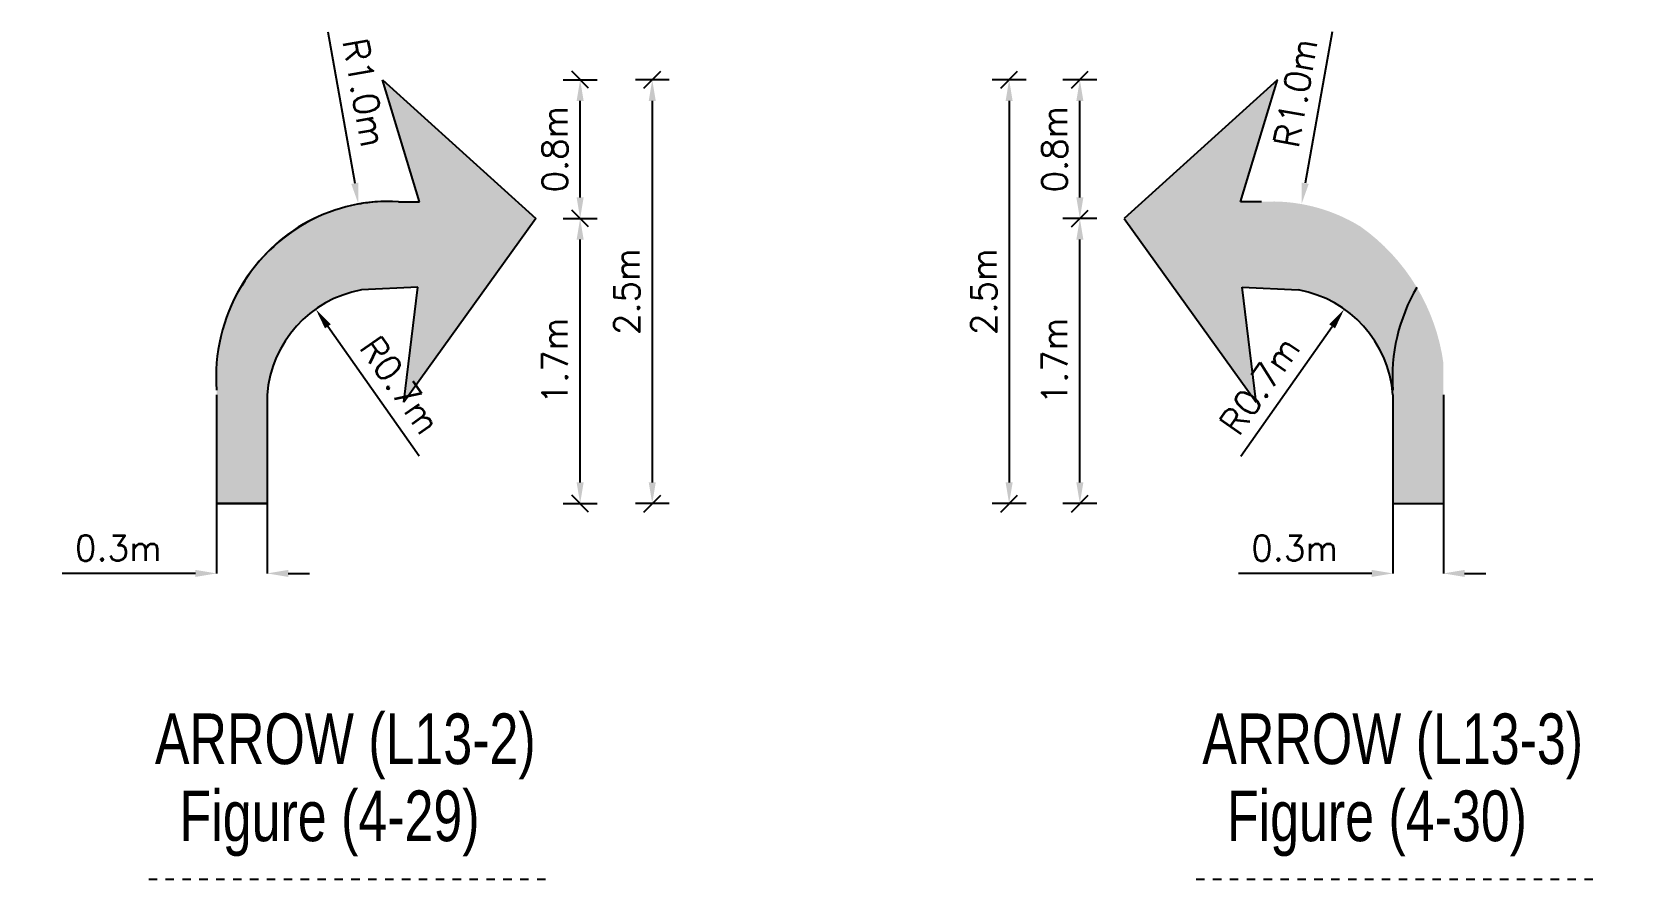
# Model space of a CAD drawing. Header units: metres. Extents: x 427982 to 431722, y 2905273 to 2906993.
# Drawn here: x 428557.5 to 428746.6, y 2906122.4 to 2906222.7 of the extents above; entities that cross this region are included whole.
import ezdxf

# ---------------------------------------------------------------- set-up
doc = ezdxf.new("R2010")
doc.units = ezdxf.units.M
doc.linetypes.add('TI-620 150-200', pattern=[2, 1, -1])
doc.layers.add('6_HAHI_Hatch Details 1.1', color=7, linetype='Continuous')
doc.layers.add('TI-DETAILS', color=7, linetype='Continuous')
doc.styles.add('DIM', font='simplex.shx')
doc.styles.add('JEREC', font='swisscl.ttf')
doc.dimstyles.new('trfic', dxfattribs={"dimtxt": 3, "dimasz": 2.5, "dimexe": 0, "dimexo": 0, "dimgap": 1.5, "dimtad": 1, "dimdec": 1, "dimlfac": 0.05, "dimzin": 1, "dimdsep": 46, "dimtxsty": 'DIM', "dimcen": 0, "dimadec": 0, "dimazin": 0, "dimtfac": 1, "dimtdec": 1, "dimtofl": 0, "dimtmove": 0, "dimatfit": 3, "dimfxl": 1, "dimtolj": 1, "dimtzin": 0, "dimarcsym": 0})

# ---------------------------------------------------------------- blocks, each defined once
blk = doc.blocks.new('*D33')
at = {"color": 0, "lineweight": -2, "transparency": 16777216}
for p, q in [((428579.3930033211, 2906166.85616251), (428579.3930033211, 2906158.584566731)), ((428585.3930033212, 2906166.85616251), (428585.3930033212, 2906158.584566731)), ((428576.8930033212, 2906158.584566731), (428561.1072890354, 2906158.584566731)), ((428587.8930033212, 2906158.584566731), (428590.3930033213, 2906158.584566731))]:
    blk.add_line(p, q, dxfattribs=at)
at = {"color": 0, "transparency": 16777216}
for points in [[(428576.8930033212, 2906159.001233397), (428576.8930033212, 2906158.167900065), (428579.3930033211, 2906158.584566731)], [(428587.8930033212, 2906159.001233397), (428587.8930033212, 2906158.167900065), (428585.3930033212, 2906158.584566731)]]:
    blk.add_solid(points, dxfattribs=at)
at = {"layer": 'Defpoints', "color": 0, "transparency": 16777216}
for p in [(428579.3930033211, 2906166.85616251), (428585.3930033212, 2906166.85616251), (428579.3930033211, 2906158.584566731)]:
    blk.add_point(p, dxfattribs=at)
at = {"color": 0, "transparency": 16777216, "insert": (428567.7501461782, 2906161.584566731), "char_height": 3, "attachment_point": 5, "style": 'DIM'}
blk.add_mtext('\\A1;0.3m', dxfattribs=at)
blk = doc.blocks.new('*D34')
at = {"layer": 'Defpoints', "color": 0, "transparency": 16777216}
for p in [(428622.4684235137, 2906200.626755345), (428622.4684235156, 2906200.626755345), (428622.4684235143, 2906166.856162512)]:
    blk.add_point(p, dxfattribs=at)
at = {"layer": 'TI-DETAILS', "color": 0, "lineweight": -2, "transparency": 16777216}
blk.add_line((428622.4684235156, 2906169.356162512), (428622.4684235156, 2906198.126755345), dxfattribs=at)
at = {"layer": 'TI-DETAILS', "color": 0, "transparency": 16777216}
for points in [[(428622.0517568489, 2906198.126755345), (428622.8850901823, 2906198.126755345), (428622.4684235156, 2906200.626755345)], [(428622.0517568489, 2906169.356162512), (428622.8850901823, 2906169.356162512), (428622.4684235156, 2906166.856162512)]]:
    blk.add_solid(points, dxfattribs=at)
at = {"layer": 'TI-DETAILS', "color": 0, "transparency": 16777216, "insert": (428619.4684235162, 2906183.741458928), "char_height": 3, "attachment_point": 5, "rotation": 90, "style": 'DIM'}
blk.add_mtext('\\A1;1.7m', dxfattribs=at)
blk = doc.blocks.new('*D35')
at = {"layer": 'Defpoints', "color": 0, "transparency": 16777216}
for p in [(428622.4684235146, 2906217.056019477), (428622.468423516, 2906217.056019477), (428622.4684235137, 2906200.626755345)]:
    blk.add_point(p, dxfattribs=at)
at = {"layer": 'TI-DETAILS', "color": 0, "lineweight": -2, "transparency": 16777216}
blk.add_line((428622.468423516, 2906203.126755345), (428622.468423516, 2906214.556019477), dxfattribs=at)
at = {"layer": 'TI-DETAILS', "color": 0, "transparency": 16777216}
for points in [[(428622.0517568493, 2906214.556019477), (428622.8850901827, 2906214.556019477), (428622.468423516, 2906217.056019477)], [(428622.0517568493, 2906203.126755345), (428622.8850901827, 2906203.126755345), (428622.468423516, 2906200.626755345)]]:
    blk.add_solid(points, dxfattribs=at)
at = {"layer": 'TI-DETAILS', "color": 0, "transparency": 16777216, "insert": (428619.4684235168, 2906208.841387411), "char_height": 3, "attachment_point": 5, "rotation": 90, "style": 'DIM'}
blk.add_mtext('\\A1;0.8m', dxfattribs=at)
blk = doc.blocks.new('*D38')
at = {"layer": 'Defpoints', "color": 0, "transparency": 16777216}
for p in [(428591.1464645756, 2906189.890410344), (428598.9959829042, 2906178.734793227)]:
    blk.add_point(p, dxfattribs=at)
at = {"layer": 'TI-DETAILS', "color": 0, "lineweight": -2, "transparency": 16777216}
blk.add_line((428603.3954901241, 2906172.48227989), (428592.5851085155, 2906187.845831264), dxfattribs=at)
at = {"layer": 'TI-DETAILS', "color": 0, "transparency": 16777216}
blk.add_solid([(428592.9258716956, 2906188.085605253), (428592.2443453355, 2906187.606057274), (428591.1464645756, 2906189.890410344)], dxfattribs=at)
at = {"layer": 'TI-DETAILS', "color": 0, "transparency": 16777216, "insert": (428601.1631161861, 2906180.868138764), "char_height": 3, "attachment_point": 5, "rotation": 305.13168282387574, "style": 'DIM'}
blk.add_mtext('\\A1;R0.7m', dxfattribs=at)
blk = doc.blocks.new('*D36')
at = {"color": 0, "lineweight": -2, "transparency": 16777216}
blk.add_line((428631.0076124229, 2906214.556019478), (428631.0076124229, 2906169.356162512), dxfattribs=at)
at = {"color": 0, "transparency": 16777216}
for points in [[(428630.5909457563, 2906214.556019478), (428631.4242790896, 2906214.556019478), (428631.0076124229, 2906217.056019478)], [(428630.5909457563, 2906169.356162512), (428631.4242790896, 2906169.356162512), (428631.0076124229, 2906166.856162512)]]:
    blk.add_solid(points, dxfattribs=at)
at = {"layer": 'Defpoints', "color": 0, "transparency": 16777216}
for p in [(428631.0076124208, 2906217.056019478), (428631.0076124212, 2906166.856162512), (428631.0076124229, 2906166.856162512)]:
    blk.add_point(p, dxfattribs=at)
at = {"color": 0, "transparency": 16777216, "insert": (428628.0076124237, 2906191.956090995), "char_height": 3, "attachment_point": 5, "rotation": 90, "style": 'DIM'}
blk.add_mtext('\\A1;2.5m', dxfattribs=at)
blk = doc.blocks.new('*D37')
at = {"layer": 'Defpoints', "color": 0, "transparency": 16777216}
for p in [(428596.2059305435, 2906202.329697506), (428599.7100903379, 2906182.639068656)]:
    blk.add_point(p, dxfattribs=at)
at = {"layer": 'TI-DETAILS', "color": 0, "lineweight": -2, "transparency": 16777216}
blk.add_line((428592.5766221867, 2906222.723563091), (428595.7679105694, 2906204.791026111), dxfattribs=at)
blk.add_arc((428599.7100903379, 2906182.639068656), 20.00000000931323, 93.58995618145443, 100.0907620426953, dxfattribs=at)
at = {"layer": 'TI-DETAILS', "color": 0, "transparency": 16777216}
blk.add_solid([(428596.1781320035, 2906204.86402944), (428595.3576891351, 2906204.718022782), (428596.2059305435, 2906202.329697506)], dxfattribs=at)
at = {"layer": 'TI-DETAILS', "color": 0, "transparency": 16777216, "insert": (428596.9068507168, 2906215.513582873), "char_height": 3, "attachment_point": 5, "rotation": 280.0907620426258, "style": 'DIM'}
blk.add_mtext('\\A1;R1.0m', dxfattribs=at)
blk = doc.blocks.new('*D39')
at = {"layer": 'Defpoints', "color": 0, "transparency": 16777216}
for p in [(428681.6590035414, 2906200.626755345), (428681.6590035416, 2906200.626755345), (428681.6590035407, 2906166.856162512)]:
    blk.add_point(p, dxfattribs=at)
at = {"layer": 'TI-DETAILS', "color": 0, "lineweight": -2, "transparency": 16777216}
blk.add_line((428681.6590035416, 2906169.356162512), (428681.6590035416, 2906198.126755345), dxfattribs=at)
at = {"layer": 'TI-DETAILS', "color": 0, "transparency": 16777216}
for points in [[(428681.242336875, 2906198.126755345), (428682.0756702083, 2906198.126755345), (428681.6590035416, 2906200.626755345)], [(428681.242336875, 2906169.356162512), (428682.0756702083, 2906169.356162512), (428681.6590035416, 2906166.856162512)]]:
    blk.add_solid(points, dxfattribs=at)
at = {"layer": 'TI-DETAILS', "color": 0, "transparency": 16777216, "insert": (428678.6590035423, 2906183.741458928), "char_height": 3, "attachment_point": 5, "rotation": 90, "style": 'DIM'}
blk.add_mtext('\\A1;1.7m', dxfattribs=at)
blk = doc.blocks.new('*D40')
at = {"layer": 'Defpoints', "color": 0, "transparency": 16777216}
for p in [(428681.6590035406, 2906217.056019477), (428681.6590035412, 2906217.056019477), (428681.6590035414, 2906200.626755345)]:
    blk.add_point(p, dxfattribs=at)
at = {"layer": 'TI-DETAILS', "color": 0, "lineweight": -2, "transparency": 16777216}
blk.add_line((428681.6590035412, 2906203.126755345), (428681.6590035412, 2906214.556019477), dxfattribs=at)
at = {"layer": 'TI-DETAILS', "color": 0, "transparency": 16777216}
for points in [[(428681.2423368745, 2906214.556019477), (428682.0756702079, 2906214.556019477), (428681.6590035412, 2906217.056019477)], [(428681.2423368745, 2906203.126755345), (428682.0756702079, 2906203.126755345), (428681.6590035412, 2906200.626755345)]]:
    blk.add_solid(points, dxfattribs=at)
at = {"layer": 'TI-DETAILS', "color": 0, "transparency": 16777216, "insert": (428678.6590035418, 2906208.841387411), "char_height": 3, "attachment_point": 5, "rotation": 90, "style": 'DIM'}
blk.add_mtext('\\A1;0.8m', dxfattribs=at)
blk = doc.blocks.new('*D43')
at = {"layer": 'Defpoints', "color": 0, "transparency": 16777216}
for p in [(428712.9809624797, 2906189.890410341), (428705.1314441506, 2906178.734793228)]:
    blk.add_point(p, dxfattribs=at)
at = {"layer": 'TI-DETAILS', "color": 0, "lineweight": -2, "transparency": 16777216}
blk.add_line((428700.73193693, 2906172.482279891), (428711.5423185392, 2906187.845831261), dxfattribs=at)
at = {"layer": 'TI-DETAILS', "color": 0, "transparency": 16777216}
blk.add_solid([(428711.2015553594, 2906188.085605251), (428711.8830817193, 2906187.606057272), (428712.9809624797, 2906189.890410341)], dxfattribs=at)
at = {"layer": 'TI-DETAILS', "color": 0, "transparency": 16777216, "insert": (428702.9643108689, 2906180.868138764), "char_height": 3, "attachment_point": 5, "rotation": 54.868317168570925, "style": 'DIM'}
blk.add_mtext('\\A1;R0.7m', dxfattribs=at)
blk = doc.blocks.new('*D44')
at = {"layer": 'Defpoints', "color": 0, "transparency": 16777216}
for p in [(428707.9214965118, 2906202.329697505), (428704.4173367172, 2906182.639068653)]:
    blk.add_point(p, dxfattribs=at)
at = {"layer": 'TI-DETAILS', "color": 0, "lineweight": -2, "transparency": 16777216}
blk.add_line((428711.5508048684, 2906222.72356309), (428708.3595164859, 2906204.791026109), dxfattribs=at)
at = {"layer": 'TI-DETAILS', "color": 0, "transparency": 16777216}
blk.add_solid([(428707.9492950517, 2906204.864029439), (428708.7697379202, 2906204.718022781), (428707.9214965118, 2906202.329697505)], dxfattribs=at)
at = {"layer": 'TI-DETAILS', "color": 0, "transparency": 16777216, "insert": (428707.2205763386, 2906215.513582871), "char_height": 3, "attachment_point": 5, "rotation": 79.9092379576775, "style": 'DIM'}
blk.add_mtext('\\A1;R1.0m', dxfattribs=at)
blk = doc.blocks.new('*D41')
at = {"color": 0, "lineweight": -2, "transparency": 16777216}
blk.add_line((428673.2843990566, 2906214.556019478), (428673.2843990566, 2906169.356162512), dxfattribs=at)
at = {"color": 0, "transparency": 16777216}
for points in [[(428672.86773239, 2906214.556019478), (428673.7010657233, 2906214.556019478), (428673.2843990566, 2906217.056019478)], [(428672.86773239, 2906169.356162512), (428673.7010657233, 2906169.356162512), (428673.2843990566, 2906166.856162512)]]:
    blk.add_solid(points, dxfattribs=at)
at = {"layer": 'Defpoints', "color": 0, "transparency": 16777216}
for p in [(428673.2843990553, 2906217.056019478), (428673.2843990555, 2906166.856162512), (428673.2843990566, 2906166.856162512)]:
    blk.add_point(p, dxfattribs=at)
at = {"color": 0, "transparency": 16777216, "insert": (428670.2843990574, 2906191.956090995), "char_height": 3, "attachment_point": 5, "rotation": 90, "style": 'DIM'}
blk.add_mtext('\\A1;2.5m', dxfattribs=at)
blk = doc.blocks.new('*D42')
at = {"color": 0, "lineweight": -2, "transparency": 16777216}
for p, q in [((428718.7344237333, 2906166.85616251), (428718.7344237333, 2906158.584566731)), ((428724.7344237334, 2906166.85616251), (428724.7344237334, 2906158.584566731)), ((428716.2344237333, 2906158.584566731), (428700.4487094475, 2906158.584566731)), ((428727.2344237334, 2906158.584566731), (428729.7344237333, 2906158.584566731))]:
    blk.add_line(p, q, dxfattribs=at)
at = {"color": 0, "transparency": 16777216}
for points in [[(428716.2344237333, 2906159.001233397), (428716.2344237333, 2906158.167900065), (428718.7344237333, 2906158.584566731)], [(428727.2344237334, 2906159.001233397), (428727.2344237334, 2906158.167900065), (428724.7344237334, 2906158.584566731)]]:
    blk.add_solid(points, dxfattribs=at)
at = {"layer": 'Defpoints', "color": 0, "transparency": 16777216}
for p in [(428718.7344237333, 2906166.85616251), (428724.7344237334, 2906166.85616251), (428718.7344237333, 2906158.584566731)]:
    blk.add_point(p, dxfattribs=at)
at = {"color": 0, "transparency": 16777216, "insert": (428707.0915665904, 2906161.584566731), "char_height": 3, "attachment_point": 5, "style": 'DIM'}
blk.add_mtext('\\A1;0.3m', dxfattribs=at)

msp = doc.modelspace()

# ---------------------------------------------------------------- hatches: boundary and pattern name
at = {"layer": '6_HAHI_Hatch Details 1.1'}
h = msp.add_hatch(color=256, dxfattribs=at)
h.dxf.hatch_style = 1
h.paths.add_polyline_path([(428561.2087359766, 2906173.527246797), (428569.7172872797, 2906185.619471639), (428566.0370449361, 2906188.209030732), (428557.5284936331, 2906176.116805889)], flags=25)
h.paths.add_polyline_path([(428595.0687193625, 2906185.619471639), (428603.5772706657, 2906173.527246797), (428607.2575130093, 2906176.116805889), (428598.7489617061, 2906188.209030732)], flags=25)
edge = h.paths.add_edge_path()
edge.add_arc((428600.3531816127, 2906181.817262951), 21.01511343800174, 175.8562689811554, 184.1437310201222)
edge.add_line((428579.3930033211, 2906180.298737744), (428579.3930033212, 2906166.856162511))
edge.add_line((428579.3930033212, 2906166.856162511), (428585.3930033213, 2906166.856162511))
edge.add_line((428585.3930033213, 2906166.856162511), (428585.3930033212, 2906179.74557391))
edge.add_arc((428598.9959829024, 2906178.734793229), 13.64048133574331, 100.25664360703291, 175.7503992788477, ccw=False)
edge.add_line((428596.5671908977, 2906192.157300463), (428603.2511684456, 2906192.475288904))
edge.add_line((428603.2511684456, 2906192.475288904), (428601.5746124927, 2906178.85230551))
edge.add_line((428601.5746124927, 2906178.85230551), (428617.2224790711, 2906200.626755344))
edge.add_line((428617.2224790711, 2906200.626755344), (428599.0403762246, 2906217.056019476))
edge.add_line((428599.0403762246, 2906217.056019476), (428603.4567431542, 2906202.599823055))
edge.add_line((428603.4567431542, 2906202.599823055), (428600.9624016728, 2906202.599823055))
edge.add_arc((428599.7100903374, 2906182.639068652), 20.00000000035539, 86.41004381871223, 149.9804045751539)
edge.add_arc((428565.0757672928, 2906182.63898232), 20.00017221489184, 30.01959600025976, 30.16187357748754)
edge.add_arc((428600.3531823355, 2906181.817272765), 21.01511344977062, 148.8500481199955, 175.8562958113367)
h = msp.add_hatch(color=256, dxfattribs=at)
h.dxf.hatch_style = 1
edge = h.paths.add_edge_path()
edge.add_line((428579.3930033211, 2906180.298737744), (428579.3930033212, 2906166.856162511))
edge.add_line((428579.3930033212, 2906166.856162511), (428585.3930033213, 2906166.856162511))
edge.add_line((428585.3930033213, 2906166.856162511), (428585.3930033212, 2906179.74557391))
edge.add_arc((428598.9959829024, 2906178.734793229), 13.64048133574331, 100.25664360703291, 175.7503992788477, ccw=False)
edge.add_line((428596.5671908977, 2906192.157300463), (428603.2511684456, 2906192.475288904))
edge.add_line((428603.2511684456, 2906192.475288904), (428601.5746124927, 2906178.85230551))
edge.add_line((428601.5746124927, 2906178.85230551), (428617.2224790711, 2906200.626755344))
edge.add_line((428617.2224790711, 2906200.626755344), (428599.0403762246, 2906217.056019476))
edge.add_line((428599.0403762246, 2906217.056019476), (428603.4567431542, 2906202.599823055))
edge.add_line((428603.4567431542, 2906202.599823055), (428600.9624016728, 2906202.599823055))
edge.add_arc((428599.7100903374, 2906182.639068652), 20.00000000035539, 86.41004381871223, 149.9804045751539)
edge.add_arc((428565.0757672928, 2906182.63898232), 20.00017221489184, 30.01959600025976, 30.16187357748754)
edge.add_arc((428600.3531823355, 2906181.817272765), 21.01511344977062, 148.8500481199955, 175.8562958113367)
edge.add_arc((428600.3531816127, 2906181.817262951), 21.01511343800174, 175.8562689811554, 184.1437310201222)
h = msp.add_hatch(color=256, dxfattribs=at)
h.dxf.hatch_style = 1
edge = h.paths.add_edge_path()
edge.add_arc((428701.1611841454, 2906180.258392222), 23.78506033419725, 7.652310452931476, 54.63897532703852)
edge.add_arc((428704.4173367159, 2906182.639068651), 20.00000000207162, 58.30181720910867, 93.5899561774587)
edge.add_line((428703.1650253817, 2906202.599823055), (428700.6706839004, 2906202.599823055))
edge.add_line((428700.6706839004, 2906202.599823055), (428705.08705083, 2906217.056019476))
edge.add_line((428705.08705083, 2906217.056019476), (428686.9049479834, 2906200.626755344))
edge.add_line((428686.9049479834, 2906200.626755344), (428702.552814562, 2906178.85230551))
edge.add_line((428702.552814562, 2906178.85230551), (428700.8762586091, 2906192.475288904))
edge.add_line((428700.8762586091, 2906192.475288904), (428707.5602361574, 2906192.157300463))
edge.add_arc((428705.1314441506, 2906178.734793227), 13.64048133751512, 4.249600726478775, 79.74335638559143, ccw=False)
edge.add_line((428718.7344237334, 2906179.74557391), (428718.7344237334, 2906166.856162511))
edge.add_line((428718.7344237334, 2906166.856162511), (428724.7344237335, 2906166.856162511))
edge.add_line((428724.7344237335, 2906166.856162511), (428724.7344237335, 2906183.425641884))
h = msp.add_hatch(color=256, dxfattribs=at)
h.dxf.hatch_style = 1
h.paths.add_polyline_path([(428700.5501563888, 2906173.527246797), (428709.0587076918, 2906185.619471639), (428705.3784653482, 2906188.209030732), (428696.8699140451, 2906176.116805889)], flags=25)
h.paths.add_polyline_path([(428734.4101397747, 2906185.619471639), (428742.9186910778, 2906173.527246797), (428746.5989334214, 2906176.116805889), (428738.0903821182, 2906188.209030732)], flags=25)
edge = h.paths.add_edge_path()
edge.add_arc((428701.1611841445, 2906180.258392221), 23.78506033508231, 7.652310451539665, 54.63897532391057)
edge.add_arc((428704.4173367159, 2906182.639068651), 20.00000000207162, 58.30181720686392, 93.5899561774587)
edge.add_line((428703.1650253817, 2906202.599823055), (428700.6706839004, 2906202.599823055))
edge.add_line((428700.6706839004, 2906202.599823055), (428705.08705083, 2906217.056019476))
edge.add_line((428705.08705083, 2906217.056019476), (428686.9049479834, 2906200.626755344))
edge.add_line((428686.9049479834, 2906200.626755344), (428702.552814562, 2906178.85230551))
edge.add_line((428702.552814562, 2906178.85230551), (428700.8762586091, 2906192.475288904))
edge.add_line((428700.8762586091, 2906192.475288904), (428707.5602361574, 2906192.157300463))
edge.add_arc((428705.1314441506, 2906178.734793227), 13.64048133751512, 4.249600726478775, 79.74335638559143, ccw=False)
edge.add_line((428718.7344237334, 2906179.74557391), (428718.7344237334, 2906166.856162511))
edge.add_line((428718.7344237334, 2906166.856162511), (428724.7344237335, 2906166.856162511))
edge.add_line((428724.7344237335, 2906166.856162511), (428724.7344237335, 2906183.425641883))

# ---------------------------------------------------------------- linework, layer by layer
for centre, start in [((428600.3531816279, 2906181.817262951), 114.9790228948558), ((428739.69460204, 2906181.817262951), 149.5618028064907)]:
    msp.add_arc(centre, 21.01511345324839, start, 184.1437310107978)
at = {"layer": 'TI-DETAILS'}
for p, q in [((428599.0403762246, 2906217.056019476), (428617.2224790711, 2906200.626755344)), ((428603.4567431542, 2906202.599823055), (428599.0403762246, 2906217.056019476)), ((428705.08705083, 2906217.056019476), (428686.9049479834, 2906200.626755344)), ((428700.6706839004, 2906202.599823055), (428705.08705083, 2906217.056019476)), ((428600.9624016737, 2906202.599823055), (428603.4567431542, 2906202.599823055)), ((428703.1650253808, 2906202.599823055), (428700.6706839004, 2906202.599823055)), ((428617.2224790711, 2906200.626755344), (428601.5746124927, 2906178.85230551)), ((428686.9049479834, 2906200.626755344), (428702.552814562, 2906178.85230551)), ((428603.2511684456, 2906192.475288904), (428596.5672554449, 2906192.157303534)), ((428601.5746124927, 2906178.85230551), (428603.2511684456, 2906192.475288904)), ((428702.552814562, 2906178.85230551), (428700.8762586091, 2906192.475288904)), ((428700.8762586091, 2906192.475288904), (428707.5601716098, 2906192.157303534)), ((428579.3930033213, 2906179.74557391), (428579.3930033212, 2906166.856162511)), ((428585.3930033212, 2906179.74557391), (428585.3930033213, 2906166.856162511)), ((428718.7344237334, 2906179.74557391), (428718.7344237334, 2906166.856162511)), ((428724.7344237334, 2906179.74557391), (428724.7344237335, 2906166.856162511)), ((428579.3930033212, 2906166.856162511), (428585.3930033212, 2906166.856162511)), ((428585.3930033213, 2906166.856162511), (428579.3930033213, 2906166.856162511)), ((428718.7344237334, 2906166.856162511), (428724.7344237334, 2906166.856162511))]:
    msp.add_line(p, q, dxfattribs=at)
at = {"layer": 'TI-DETAILS', "color": 7}
for p, q in [((428620.4684235155, 2906217.056019476), (428624.4684235155, 2906217.056019476)), ((428633.0076124206, 2906217.056019478), (428629.0076124206, 2906217.056019478)), ((428675.2843990551, 2906217.056019478), (428671.284399055, 2906217.056019478)), ((428683.6590035391, 2906217.056019476), (428679.6590035391, 2906217.056019476)), ((428620.4684235151, 2906200.626755344), (428624.4684235152, 2906200.626755344)), ((428683.6590035394, 2906200.626755344), (428679.6590035395, 2906200.626755344)), ((428620.4684235147, 2906166.856162511), (428624.4684235146, 2906166.856162511)), ((428633.0076124206, 2906166.856162512), (428629.0076124206, 2906166.856162512)), ((428675.2843990551, 2906166.856162512), (428671.284399055, 2906166.856162512)), ((428683.6590035399, 2906166.856162511), (428679.6590035399, 2906166.856162511))]:
    msp.add_line(p, q, dxfattribs=at)
at = {"layer": 'TI-DETAILS', "color": 0, "linetype": 'ByBlock', "lineweight": -2}
for p, q in [((428623.4684235155, 2906216.056019476), (428621.4684235154, 2906218.056019477)), ((428630.0076124207, 2906216.056019477), (428632.0076124207, 2906218.056019477)), ((428672.2843990551, 2906216.056019477), (428674.2843990551, 2906218.056019477)), ((428680.6590035391, 2906216.056019476), (428682.6590035391, 2906218.056019477)), ((428623.4684235152, 2906199.626755344), (428621.4684235151, 2906201.626755344)), ((428680.6590035395, 2906199.626755344), (428682.6590035395, 2906201.626755344)), ((428623.4684235147, 2906165.856162511), (428621.4684235146, 2906167.856162511)), ((428630.0076124207, 2906165.856162512), (428632.0076124207, 2906167.856162512)), ((428672.2843990551, 2906165.856162512), (428674.2843990551, 2906167.856162512)), ((428680.6590035399, 2906165.856162511), (428682.6590035399, 2906167.856162511))]:
    msp.add_line(p, q, dxfattribs=at)
at = {"layer": 'TI-DETAILS', "linetype": 'TI-620 150-200'}
for p, q in [((428571.3578666046, 2906122.375109736), (428618.7628782321, 2906122.375109736)), ((428695.4273536002, 2906122.375109736), (428742.8323652276, 2906122.375109736))]:
    msp.add_line(p, q, dxfattribs=at)
at = {"layer": 'TI-DETAILS'}
for centre, radius, start, end in [((428599.7100903374, 2906182.639068653), 20, 86.41004381854555, 149.9804045768796), ((428565.0759163051, 2906182.639068653), 20, 30.01959542312042, 30.16185963503358), ((428598.995982904, 2906178.734793228), 13.64048133737002, 100.2563745079822, 175.7503992463552), ((428705.1314441507, 2906178.734793228), 13.64048133737002, 4.249600753644802, 79.74362549201776)]:
    msp.add_arc(centre, radius, start, end, dxfattribs=at)

# ---------------------------------------------------------------- texts
at = {"layer": 'TI-DETAILS', "linetype": 'TI-620 150-200', "style": 'JEREC'}
for s, p in [('ARROW (L13-2)', (428572.0950275227, 2906135.990490124)), ('ARROW (L13-3)', (428696.1645145183, 2906135.990490124)), ('Figure (4-29)', (428575.0091091625, 2906126.865840006)), ('Figure (4-30)', (428699.0785961581, 2906126.865840006))]:
    msp.add_text(s, height=6, dxfattribs=at).set_placement(p)

# ---------------------------------------------------------------- dimensions: what is measured, and where the dimension line sits
for base, p1, p2, picture, middle in [((428631.0076124229, 2906166.856162512), (428631.0076124206, 2906217.056019477), (428631.0076124208, 2906166.856162511), '*D36', (428628.0076124237, 2906191.956090995)), ((428673.2843990566, 2906166.856162512), (428673.284399055, 2906217.056019477), (428673.2843990553, 2906166.856162511), '*D41', (428670.2843990574, 2906191.956090995))]:
    dim = msp.add_linear_dim(base=base, p1=p1, p2=p2, angle=90, dimstyle='trfic', override={"dimpost": 'm'})
    dim.commit()
    dim.dimension.update_dxf_attribs({"geometry": picture, "text_midpoint": middle})
for base, p1, p2, picture, middle in [((428579.3930033211, 2906158.584566731), (428585.3930033212, 2906166.85616251), (428579.3930033211, 2906166.85616251), '*D33', (428567.7501461782, 2906161.584566731)), ((428718.7344237333, 2906158.584566731), (428724.7344237334, 2906166.85616251), (428718.7344237333, 2906166.85616251), '*D42', (428707.0915665904, 2906161.584566731))]:
    dim = msp.add_linear_dim(base=base, p1=p1, p2=p2, dimstyle='trfic', override={"dimpost": 'm'})
    dim.commit()
    dim.dimension.update_dxf_attribs({"geometry": picture, "text_midpoint": middle})
at = {"layer": 'TI-DETAILS', "color": 0}
for center, mpoint, picture, middle in [((428599.7100903379, 2906182.639068656), (428596.2059305435, 2906202.329697506), '*D37', (428596.9068507168, 2906215.513582873)), ((428704.4173367172, 2906182.639068653), (428707.9214965118, 2906202.329697505), '*D44', (428707.2205763386, 2906215.513582871))]:
    dim = msp.add_radius_dim(center=center, mpoint=mpoint, dimstyle='trfic', override={"dimpost": 'm'}, dxfattribs=at)
    dim.commit()
    dim.dimension.update_dxf_attribs({"geometry": picture, "text_midpoint": middle})
for base, p1, p2, override, picture, middle in [((428622.468423516, 2906217.056019477), (428622.4684235135, 2906200.626755344), (428622.4684235143, 2906217.056019476), {"dimpost": 'm', "dimtmove": 1}, '*D35', (428619.4684235168, 2906208.841387411)), ((428681.6590035412, 2906217.056019477), (428681.6590035412, 2906200.626755344), (428681.6590035402, 2906217.056019476), {"dimpost": 'm', "dimtmove": 1}, '*D40', (428678.6590035418, 2906208.841387411)), ((428622.4684235156, 2906200.626755345), (428622.4684235142, 2906166.856162511), (428622.4684235135, 2906200.626755344), {"dimpost": 'm'}, '*D34', (428619.4684235162, 2906183.741458928)), ((428681.6590035416, 2906200.626755345), (428681.6590035405, 2906166.856162511), (428681.6590035412, 2906200.626755344), {"dimpost": 'm'}, '*D39', (428678.6590035423, 2906183.741458928))]:
    dim = msp.add_linear_dim(base=base, p1=p1, p2=p2, angle=90, dimstyle='trfic', override=override, dxfattribs=at)
    dim.commit()
    dim.dimension.update_dxf_attribs({"geometry": picture, "text_midpoint": middle})
for center, mpoint, picture, middle in [((428598.9959829042, 2906178.734793227), (428591.1464645756, 2906189.890410344), '*D38', (428598.7096212904, 2906179.141766036)), ((428705.1314441506, 2906178.734793228), (428712.9809624797, 2906189.890410341), '*D43', (428705.4178057643, 2906179.141766036))]:
    dim = msp.add_radius_dim(center=center, mpoint=mpoint, dimstyle='trfic', override={"dimpost": 'm'}, dxfattribs=at)
    dim.commit()
    dim.dimension.update_dxf_attribs({"geometry": picture, "text_midpoint": middle, "dimtype": 132})

doc.saveas('drawing.dxf')
